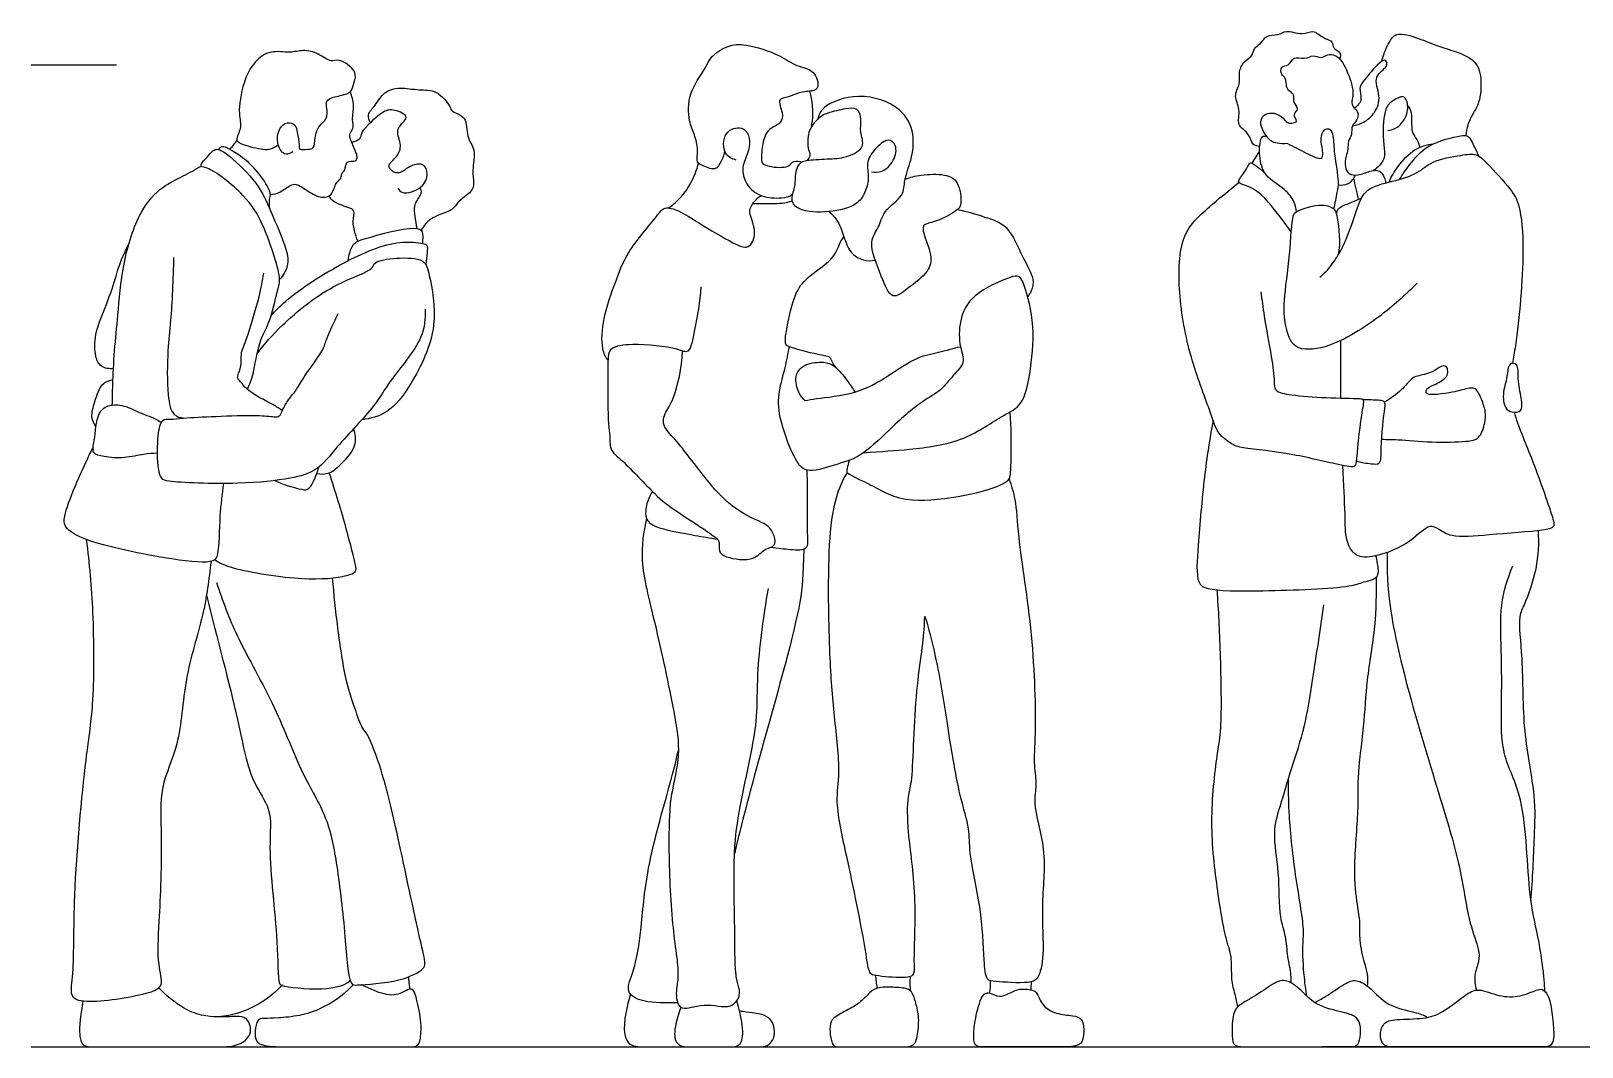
# Model space of a CAD drawing. Header units: millimetres. Extents: x 71.6 to 121.6, y 1.1 to 34.5.
# Drawn here: x 107.947 to 110.715, y 13.157 to 14.97 of the extents above; entities that cross this region are included whole.
import ezdxf

# ---------------------------------------------------------------- set-up
doc = ezdxf.new("R2010")
doc.units = ezdxf.units.MM

msp = doc.modelspace()

# ---------------------------------------------------------------- linework, layer by layer
for points in [[(107.9471, 14.9101), (108.0995, 14.9101)], [(107.9471, 13.1575), (112.8239, 13.1575)]]:
    msp.add_lwpolyline(points)
for points, knots in [([(109.1846, 14.7576), (109.184, 14.7509), (109.1794, 14.7388), (109.1687, 14.7186), (109.1441, 14.7314), (109.1338, 14.7353), (109.1381, 14.7591), (109.1314, 14.7859), (109.1198, 14.8105), (109.1188, 14.8603), (109.1499, 14.9012), (109.1602, 14.9267), (109.1917, 14.9459), (109.223, 14.9479), (109.2843, 14.9288), (109.311, 14.9066), (109.3462, 14.9028), (109.3546, 14.8687), (109.3416, 14.8627), (109.3168, 14.8616), (109.3004, 14.852), (109.2772, 14.8502), (109.2898, 14.8243), (109.2862, 14.8037), (109.2613, 14.7972), (109.2512, 14.7697), (109.2505, 14.7435), (109.2505, 14.7298), (109.287, 14.7255), (109.3002, 14.7296), (109.3076, 14.7398), (109.3183, 14.7384), (109.3227, 14.7366)], [0, 0, 0, 0, 0.256341, 0.499372, 0.775859, 0.951339, 1.211731, 1.512933, 1.809197, 2.201785, 2.605249, 2.902846, 3.229925, 3.551414, 4.00126, 4.341848, 4.661965, 4.958635, 5.148056, 5.428629, 5.687079, 5.916406, 6.18665, 6.432967, 6.700367, 7.001478, 7.294306, 7.477338, 7.804364, 8.019479, 8.205893, 8.421017, 8.421017, 8.421017, 8.421017]), ([(110.1395, 14.7645), (110.1355, 14.7649), (110.1249, 14.766), (110.1224, 14.7886), (110.0967, 14.801), (110.1069, 14.831), (110.0915, 14.854), (110.1058, 14.8756), (110.1011, 14.8974), (110.1111, 14.9172), (110.1283, 14.9261), (110.1288, 14.942), (110.1425, 14.9466), (110.1501, 14.9649), (110.1734, 14.9614), (110.1865, 14.9738), (110.2146, 14.9619), (110.2341, 14.9717), (110.2435, 14.9652), (110.2555, 14.9565), (110.271, 14.9526), (110.2694, 14.9382), (110.2849, 14.9345), (110.2835, 14.9242), (110.2824, 14.9203)], [0, 0, 0, 0, 0.197519, 0.447879, 0.723772, 1.015757, 1.297964, 1.566399, 1.827428, 2.085337, 2.325112, 2.529697, 2.730428, 2.964271, 3.217902, 3.444224, 3.742408, 3.993994, 4.17077, 4.392302, 4.603359, 4.790701, 4.98967, 5.187749, 5.187749, 5.187749, 5.187749]), ([(110.3573, 14.9162), (110.3584, 14.921), (110.361, 14.9306), (110.3701, 14.9491), (110.382, 14.9705), (110.4261, 14.957), (110.4568, 14.9425), (110.5245, 14.925), (110.5363, 14.8872), (110.5332, 14.8442), (110.519, 14.8217), (110.5101, 14.8036), (110.5079, 14.7907), (110.5073, 14.7838)], [0, 0, 0, 0, 0.216491, 0.47407, 0.72798, 1.082108, 1.435263, 1.887888, 2.230738, 2.586305, 2.823116, 3.127569, 3.384936, 3.384936, 3.384936, 3.384936]), ([(108.4143, 14.7549), (108.4106, 14.7524), (108.4004, 14.7464), (108.384, 14.7674), (108.388, 14.7968), (108.4037, 14.8094), (108.4201, 14.8031), (108.4218, 14.7894), (108.4266, 14.768), (108.4244, 14.757), (108.4413, 14.7599), (108.4533, 14.7599), (108.4532, 14.7811), (108.4597, 14.8015), (108.4763, 14.8131), (108.4755, 14.832), (108.4724, 14.8482), (108.4898, 14.853), (108.5129, 14.8584), (108.5199, 14.8641), (108.5237, 14.8794), (108.5302, 14.8997), (108.4962, 14.9226), (108.4823, 14.9134), (108.4596, 14.9315), (108.4325, 14.9375), (108.4086, 14.9304), (108.3741, 14.9372), (108.344, 14.9156), (108.3249, 14.8789), (108.3155, 14.8232), (108.3246, 14.798), (108.3097, 14.775), (108.3261, 14.7667), (108.3608, 14.7583), (108.374, 14.7589), (108.3841, 14.7641), (108.388, 14.7675)], [0, 0, 0, 0, 0.207617, 0.472691, 0.777726, 1.015145, 1.227031, 1.435189, 1.706513, 1.864878, 2.079137, 2.261019, 2.502497, 2.769898, 3.014196, 3.255284, 3.467011, 3.692102, 3.972422, 4.136153, 4.355929, 4.605661, 4.939513, 5.150889, 5.441893, 5.740824, 6.022622, 6.35057, 6.680768, 7.051485, 7.475105, 7.768301, 8.030223, 8.243082, 8.587106, 8.797126, 9.022374, 9.022374, 9.022374, 9.022374]), ([(110.1891, 14.7695), (110.183, 14.7686), (110.17, 14.7703), (110.1584, 14.772), (110.1367, 14.8025), (110.1457, 14.8222), (110.161, 14.8255), (110.1791, 14.8198), (110.1881, 14.8048), (110.1986, 14.8064), (110.2087, 14.8087), (110.1966, 14.8214), (110.2121, 14.8315), (110.1985, 14.8431), (110.2019, 14.8542), (110.1957, 14.8616), (110.1889, 14.8659), (110.187, 14.8745), (110.1855, 14.8894), (110.1773, 14.8914), (110.1762, 14.9093), (110.1924, 14.9066), (110.1988, 14.9271), (110.2197, 14.9182), (110.2348, 14.9293), (110.2483, 14.9205), (110.261, 14.9291), (110.2747, 14.9282), (110.2893, 14.9148), (110.3047, 14.8769), (110.3066, 14.8558), (110.3025, 14.8424), (110.3072, 14.8335), (110.3166, 14.8267), (110.3142, 14.8097), (110.3025, 14.8023), (110.305, 14.7846), (110.2965, 14.7746), (110.2978, 14.759), (110.2932, 14.7471), (110.2907, 14.7281), (110.2978, 14.7142), (110.3152, 14.7118), (110.3358, 14.7205), (110.3462, 14.7224), (110.356, 14.7203), (110.3621, 14.7091), (110.3639, 14.7027), (110.3643, 14.6993)], [0, 0, 0, 0, 0.244436, 0.437553, 0.766373, 1.005468, 1.216549, 1.458322, 1.682344, 1.859782, 2.005508, 2.197653, 2.397157, 2.60365, 2.786171, 2.953535, 3.108429, 3.27619, 3.485187, 3.636753, 3.837409, 4.03177, 4.258703, 4.499363, 4.73057, 4.936779, 5.146007, 5.343242, 5.588112, 5.950484, 6.212915, 6.414308, 6.583888, 6.768803, 6.985491, 7.186486, 7.409745, 7.609437, 7.82415, 8.029429, 8.273307, 8.48218, 8.707691, 8.975091, 9.158589, 9.326351, 9.52179, 9.703011, 9.703011, 9.703011, 9.703011]), ([(110.3051, 14.8012), (110.312, 14.8022), (110.3257, 14.8063), (110.3467, 14.8239), (110.3569, 14.8541), (110.3397, 14.8899), (110.3681, 14.9052), (110.3664, 14.9151), (110.3629, 14.9207), (110.3466, 14.9092), (110.3244, 14.8804), (110.3162, 14.8689), (110.3219, 14.8498), (110.3172, 14.8402), (110.3119, 14.8347), (110.3089, 14.8328)], [0, 0, 0, 0, 0.25702, 0.546019, 0.857968, 1.187583, 1.472287, 1.631863, 1.748022, 1.979712, 2.328719, 2.538259, 2.77655, 2.95839, 3.144095, 3.144095, 3.144095, 3.144095]), ([(108.3742, 14.6783), (108.3799, 14.6792), (108.3912, 14.6814), (108.4091, 14.6953), (108.4206, 14.699), (108.4413, 14.6842), (108.4647, 14.6712), (108.4854, 14.6763), (108.4896, 14.6996), (108.5011, 14.7067), (108.5007, 14.7171), (108.5086, 14.7215), (108.5082, 14.7408), (108.5271, 14.7356), (108.5298, 14.747), (108.5265, 14.7539), (108.5207, 14.7702), (108.5125, 14.7864), (108.5242, 14.7961), (108.519, 14.8131), (108.5247, 14.8379), (108.5197, 14.8541), (108.5167, 14.8619)], [0, 0, 0, 0, 0.237819, 0.504925, 0.691011, 0.971024, 1.269097, 1.506349, 1.770562, 1.970939, 2.13809, 2.300183, 2.517822, 2.730348, 2.895209, 3.05334, 3.293713, 3.524715, 3.720378, 3.948836, 4.235136, 4.520131, 4.520131, 4.520131, 4.520131]), ([(108.5527, 14.8066), (108.5504, 14.8109), (108.5456, 14.8222), (108.5628, 14.8379), (108.5761, 14.863), (108.6059, 14.8712), (108.6397, 14.8638), (108.6711, 14.8666), (108.6958, 14.8365), (108.6964, 14.8258), (108.7273, 14.8183), (108.7221, 14.7809), (108.7423, 14.7593), (108.7333, 14.7218), (108.7381, 14.6997), (108.7345, 14.6826), (108.7064, 14.6656), (108.7009, 14.6491), (108.6603, 14.6399), (108.6486, 14.6234), (108.643, 14.6151)], [0, 0, 0, 0, 0.217909, 0.479758, 0.780498, 1.083845, 1.418547, 1.736192, 2.070681, 2.24678, 2.529541, 2.853147, 3.152456, 3.495009, 3.764949, 3.991594, 4.306439, 4.537847, 4.887203, 5.20032, 5.20032, 5.20032, 5.20032]), ([(109.3395, 14.799), (109.341, 14.8064), (109.3431, 14.8209), (109.3405, 14.8524), (109.3374, 14.8602), (109.3364, 14.863)], [0, 0, 0, 0, 0.2723908, 0.5718856, 0.7184872, 0.7184872, 0.7184872, 0.7184872]), ([(109.5069, 14.706), (109.5162, 14.7093), (109.5349, 14.7143), (109.5775, 14.7163), (109.6038, 14.7032), (109.6083, 14.6624), (109.6014, 14.6506), (109.5692, 14.6321), (109.5443, 14.6266), (109.5402, 14.6241), (109.5387, 14.6186), (109.5383, 14.6093), (109.556, 14.5702), (109.5499, 14.5393), (109.5125, 14.5121), (109.4818, 14.4876), (109.4639, 14.5351), (109.4392, 14.5937), (109.4611, 14.6192), (109.4671, 14.6507), (109.5058, 14.6749), (109.5043, 14.7052), (109.5187, 14.7401), (109.5252, 14.7878), (109.5009, 14.8367), (109.4257, 14.863), (109.3585, 14.8383), (109.3532, 14.8201), (109.3505, 14.8127)], [-2.293707, -2.293707, -2.293707, -2.293707, -1.983524, -1.617204, -1.322258, -0.979114, -0.773503, -0.428142, -0.141063, 0, 0, 0.210858, 0.573861, 0.883109, 1.272598, 1.578207, 1.941264, 2.393477, 2.699369, 3.015109, 3.380106, 3.677614, 4.025393, 4.414194, 4.814808, 5.311932, 5.770965, 6.047803, 6.047803, 6.047803, 6.047803]), ([(110.3679, 14.7926), (110.3739, 14.7935), (110.3864, 14.7966), (110.4054, 14.821), (110.4035, 14.8458), (110.3956, 14.8561), (110.3769, 14.8463), (110.3606, 14.8328), (110.3586, 14.7816), (110.3629, 14.7545), (110.3622, 14.7408), (110.3503, 14.7259), (110.3426, 14.7216)], [0, 0, 0, 0, 0.240553, 0.54568, 0.820584, 0.995133, 1.233442, 1.490427, 1.889128, 2.186824, 2.388703, 2.680107, 2.680107, 2.680107, 2.680107]), ([(110.4036, 14.837), (110.4061, 14.8331), (110.4125, 14.8255), (110.4083, 14.7898), (110.4207, 14.7777), (110.4238, 14.7677), (110.4255, 14.7631)], [0, 0, 0, 0, 0.2114588, 0.5373014, 0.7677273, 0.9843273, 0.9843273, 0.9843273, 0.9843273]), ([(108.6015, 14.6902), (108.6039, 14.6869), (108.6092, 14.6771), (108.6468, 14.6888), (108.6573, 14.7149), (108.6484, 14.7348), (108.6245, 14.7322), (108.6087, 14.7165), (108.5949, 14.7167), (108.5857, 14.726), (108.5854, 14.7344), (108.6036, 14.7478), (108.6091, 14.7698), (108.5942, 14.7976), (108.6276, 14.8166), (108.5944, 14.8314), (108.5754, 14.8284), (108.55, 14.8041), (108.5359, 14.7902), (108.5353, 14.7761), (108.5244, 14.7722), (108.5196, 14.7717)], [0, 0, 0, 0, 0.200004, 0.531169, 0.823743, 1.059524, 1.317365, 1.584471, 1.783343, 1.978195, 2.1262, 2.386025, 2.652659, 2.948485, 3.227762, 3.505985, 3.763513, 4.097152, 4.350536, 4.547232, 4.76544, 4.76544, 4.76544, 4.76544]), ([(109.4471, 14.7191), (109.453, 14.7181), (109.4663, 14.7172), (109.4885, 14.7379), (109.4934, 14.7664), (109.4762, 14.7806), (109.455, 14.7621), (109.4357, 14.7382), (109.444, 14.7071), (109.4353, 14.681), (109.4209, 14.6582), (109.3715, 14.6451), (109.318, 14.6478), (109.3008, 14.6683), (109.3115, 14.6913), (109.3106, 14.7103), (109.3136, 14.7276), (109.3217, 14.737), (109.3321, 14.7402), (109.3694, 14.7422), (109.4002, 14.7433), (109.438, 14.7614), (109.425, 14.7902), (109.4298, 14.8117), (109.4229, 14.8346), (109.3993, 14.8315), (109.3687, 14.8252), (109.35, 14.8145), (109.3364, 14.7953), (109.3332, 14.783), (109.3321, 14.7608), (109.3394, 14.7483), (109.3341, 14.7417), (109.3316, 14.7394)], [0, 0, 0, 0, 0.241283, 0.54481, 0.837828, 1.062782, 1.344605, 1.655668, 1.966962, 2.259599, 2.541886, 2.945374, 3.36, 3.619342, 3.890782, 4.143246, 4.377999, 4.567674, 4.74939, 5.09082, 5.426709, 5.756833, 6.043461, 6.315995, 6.564534, 6.820936, 7.143003, 7.408587, 7.675443, 7.882049, 8.146478, 8.353423, 8.535534, 8.535534, 8.535534, 8.535534]), ([(109.2053, 14.74), (109.1983, 14.7423), (109.1821, 14.7484), (109.1808, 14.7918), (109.2166, 14.8024), (109.2314, 14.7814), (109.2278, 14.7532), (109.2138, 14.7278), (109.2215, 14.6951), (109.2493, 14.673), (109.2839, 14.6715), (109.3017, 14.6747), (109.3063, 14.6804), (109.3068, 14.6811)], [0, 0, 0, 0, 0.267021, 0.603259, 0.906713, 1.16576, 1.463267, 1.766614, 2.080738, 2.411466, 2.746478, 2.978097, 3.008505, 3.008505, 3.008505, 3.008505]), ([(110.2051, 14.6479), (110.2044, 14.6541), (110.2015, 14.667), (110.1847, 14.6897), (110.1468, 14.7104), (110.138, 14.7455), (110.1398, 14.7811), (110.147, 14.7833), (110.1513, 14.7829), (110.1517, 14.7828)], [0, 0, 0, 0, 0.243723, 0.539632, 0.902135, 1.242845, 1.562945, 1.725922, 1.745122, 1.745122, 1.745122, 1.745122]), ([(110.1891, 14.7695), (110.2004, 14.7642), (110.2209, 14.7531), (110.2512, 14.7382), (110.2532, 14.7538), (110.2466, 14.7787), (110.2536, 14.7951), (110.2656, 14.7973), (110.2715, 14.7834), (110.2719, 14.7493), (110.2816, 14.7021), (110.277, 14.6821), (110.2737, 14.6624), (110.2713, 14.6531)], [2.114491, 2.114491, 2.114491, 2.114491, 2.430509, 2.726645, 2.903162, 3.152414, 3.379405, 3.538843, 3.796809, 4.090461, 4.474614, 4.70039, 5.003659, 5.003659, 5.003659, 5.003659]), ([(110.3894, 14.7059), (110.3945, 14.7148), (110.4069, 14.7321), (110.438, 14.7704), (110.4962, 14.784), (110.5125, 14.7846), (110.52, 14.7683), (110.5271, 14.755), (110.5298, 14.7476)], [0, 0, 0, 0, 0.313854, 0.71117, 1.141983, 1.349892, 1.572521, 1.847989, 1.847989, 1.847989, 1.847989]), ([(108.3332, 14.3306), (108.337, 14.3399), (108.3451, 14.3581), (108.3522, 14.4159), (108.3747, 14.4509), (108.3856, 14.5046), (108.3933, 14.5266), (108.3816, 14.5689), (108.3601, 14.6293), (108.3318, 14.6768), (108.2655, 14.7287), (108.2497, 14.7273), (108.2515, 14.7368), (108.265, 14.7483), (108.2727, 14.759), (108.2832, 14.7601), (108.3044, 14.7458), (108.3532, 14.6989), (108.3737, 14.6505), (108.4038, 14.5827), (108.4074, 14.552), (108.3969, 14.5336), (108.3905, 14.5267)], [0, 0, 0, 0, 0.312577, 0.737359, 1.117917, 1.530396, 1.802312, 2.168662, 2.623737, 3.068545, 3.58042, 3.767275, 3.909804, 4.153793, 4.358901, 4.521338, 4.800162, 5.264515, 5.695407, 6.180711, 6.492176, 6.795789, 6.795789, 6.795789, 6.795789]), ([(108.3748, 14.6483), (108.3731, 14.654), (108.371, 14.6661), (108.3759, 14.6787), (108.3689, 14.6957), (108.3421, 14.7335), (108.3044, 14.7585), (108.288, 14.7662), (108.2833, 14.761), (108.2817, 14.7589)], [0, 0, 0, 0, 0.241518, 0.441793, 0.6738, 1.065375, 1.456494, 1.677501, 1.837629, 1.837629, 1.837629, 1.837629]), ([(108.3013, 14.7595), (108.3043, 14.7623), (108.3098, 14.7684), (108.3131, 14.7731), (108.3146, 14.7755)], [0, 0, 0, 0, 0.200289, 0.3670472, 0.3670472, 0.3670472, 0.3670472]), ([(110.1263, 14.7345), (110.1287, 14.7383), (110.1334, 14.746), (110.1374, 14.7527), (110.1393, 14.7561)], [0, 0, 0, 0, 0.2073921, 0.4015462, 0.4015462, 0.4015462, 0.4015462]), ([(110.247, 14.5311), (110.2524, 14.5357), (110.2629, 14.5454), (110.2809, 14.5717), (110.2955, 14.5999), (110.3137, 14.6548), (110.3274, 14.6906), (110.3766, 14.702), (110.4219, 14.7148), (110.4463, 14.7401), (110.4973, 14.7483), (110.5271, 14.7533), (110.5469, 14.732), (110.5884, 14.6891), (110.6052, 14.6571), (110.613, 14.5732), (110.6017, 14.4423), (110.5923, 14.3868), (110.5908, 14.3771)], [0, 0, 0, 0, 0.260284, 0.572305, 0.89774, 1.326937, 1.665007, 2.053022, 2.439617, 2.76974, 3.172068, 3.469268, 3.762078, 4.195976, 4.529454, 5.038796, 5.773603, 5.941937, 5.941937, 5.941937, 5.941937]), ([(110.3705, 14.7009), (110.3747, 14.7108), (110.385, 14.7294), (110.4152, 14.7622), (110.4379, 14.7675), (110.449, 14.7688)], [0, 0, 0, 0, 0.320926, 0.690174, 1.01749, 1.01749, 1.01749, 1.01749]), ([(108.0921, 14.3031), (108.0923, 14.315), (108.0928, 14.3391), (108.0957, 14.4022), (108.1027, 14.4642), (108.1093, 14.5549), (108.1381, 14.6478), (108.1794, 14.6933), (108.2186, 14.711), (108.2402, 14.7236), (108.251, 14.7294)], [0, 0, 0, 0, 0.341641, 0.787817, 1.243375, 1.789818, 2.353166, 2.790245, 3.157778, 3.504497, 3.504497, 3.504497, 3.504497]), ([(109.0854, 14.6547), (109.0934, 14.6606), (109.1085, 14.6745), (109.1266, 14.7003), (109.1351, 14.7229), (109.1379, 14.7345)], [0, 0, 0, 0, 0.3126155, 0.6313281, 0.9725536, 0.9725536, 0.9725536, 0.9725536]), ([(110.1959, 14.6109), (110.1897, 14.6205), (110.1768, 14.6379), (110.1351, 14.6923), (110.0995, 14.6976), (110.1038, 14.7079), (110.1178, 14.7256), (110.1222, 14.739), (110.1366, 14.727), (110.1447, 14.7211), (110.1487, 14.7171)], [0, 0, 0, 0, 0.329913, 0.797796, 1.100843, 1.247261, 1.524485, 1.705615, 1.918834, 2.151596, 2.151596, 2.151596, 2.151596]), ([(110.1417, 14.5051), (110.1435, 14.4905), (110.1468, 14.4616), (110.1604, 14.3912), (110.1664, 14.3475), (110.1645, 14.3265), (110.2006, 14.3199), (110.2547, 14.3154), (110.3155, 14.315), (110.327, 14.3133), (110.3189, 14.2829), (110.3123, 14.2031), (110.3098, 14.1902), (110.2677, 14.1989), (110.191, 14.2182), (110.1043, 14.2263), (110.0925, 14.2319), (110.0647, 14.2493), (110.0529, 14.288), (110.0178, 14.3772), (109.9945, 14.4852), (109.9943, 14.5915), (110.0219, 14.6325), (110.05, 14.6566), (110.0851, 14.687), (110.1037, 14.7012)], [0, 0, 0, 0, 0.375199, 0.856892, 1.235367, 1.45907, 1.766607, 2.21044, 2.646406, 2.793596, 3.092822, 3.609059, 3.775862, 4.105978, 4.642609, 5.156984, 5.360894, 5.661106, 6.01528, 6.563798, 7.176691, 7.74993, 8.127486, 8.46904, 8.942506, 8.942506, 8.942506, 8.942506]), ([(110.2794, 14.6959), (110.2854, 14.695), (110.2989, 14.6955), (110.3079, 14.7072), (110.3105, 14.7133)], [0, 0, 0, 0, 0.2414549, 0.4939163, 0.4939163, 0.4939163, 0.4939163]), ([(110.316, 14.6702), (110.3145, 14.6764), (110.3115, 14.6888), (110.3088, 14.7013), (110.3074, 14.7075)], [0, 0, 0, 0, 0.2469245, 0.4947235, 0.4947235, 0.4947235, 0.4947235]), ([(108.5305, 14.5952), (108.528, 14.6011), (108.5243, 14.6137), (108.5205, 14.6303), (108.5262, 14.651), (108.5121, 14.6555), (108.483, 14.6656), (108.4808, 14.6733), (108.4793, 14.6764)], [0, 0, 0, 0, 0.25131, 0.491584, 0.732378, 0.933816, 1.245876, 1.430193, 1.430193, 1.430193, 1.430193]), ([(108.6364, 14.618), (108.6344, 14.6252), (108.6325, 14.6397), (108.6297, 14.6631), (108.6465, 14.6802), (108.6426, 14.6879), (108.6413, 14.6911)], [0, 0, 0, 0, 0.2686673, 0.5410834, 0.8023471, 0.9843062, 0.9843062, 0.9843062, 0.9843062]), ([(108.9765, 14.3836), (108.9721, 14.3875), (108.9639, 14.4068), (108.9674, 14.4624), (108.9902, 14.5213), (109.008, 14.5748), (109.0625, 14.6372), (109.0767, 14.6585), (109.1053, 14.6496), (109.1396, 14.6268), (109.1968, 14.5931), (109.2286, 14.5785), (109.2435, 14.6112), (109.2287, 14.6425), (109.2297, 14.6571), (109.2458, 14.6752), (109.2493, 14.6759), (109.2508, 14.6765)], [0, 0, 0, 0, 0.240755, 0.647845, 1.142127, 1.583451, 2.09576, 2.36208, 2.640728, 3.016848, 3.49, 3.7912, 4.087438, 4.416817, 4.634471, 4.902396, 5.029746, 5.029746, 5.029746, 5.029746]), ([(110.2766, 14.6436), (110.2772, 14.6471), (110.2787, 14.6554), (110.2992, 14.6627), (110.3133, 14.6694), (110.3211, 14.6721)], [0, 0, 0, 0, 0.183194, 0.4358075, 0.7175619, 0.7175619, 0.7175619, 0.7175619]), ([(109.2353, 14.6623), (109.2396, 14.6625), (109.2477, 14.6631), (109.2884, 14.6618), (109.2994, 14.6655), (109.3053, 14.6672)], [0, 0, 0, 0, 0.2051906, 0.5607752, 0.8058165, 0.8058165, 0.8058165, 0.8058165]), ([(109.3711, 14.6481), (109.3772, 14.6428), (109.3887, 14.6305), (109.3974, 14.6032), (109.4077, 14.5741), (109.4311, 14.5599), (109.4463, 14.5601), (109.4534, 14.5615)], [0, 0, 0, 0, 0.280026, 0.585013, 0.898689, 1.1845, 1.449672, 1.449672, 1.449672, 1.449672]), ([(109.6001, 14.6517), (109.6167, 14.649), (109.6484, 14.6381), (109.6924, 14.6257), (109.7148, 14.5664), (109.7383, 14.5305), (109.7329, 14.5067), (109.7281, 14.4998), (109.7255, 14.4968)], [0, 0, 0, 0, 0.40408, 0.775177, 1.219433, 1.591939, 1.853336, 2.049994, 2.049994, 2.049994, 2.049994]), ([(110.4205, 14.5204), (110.4002, 14.4994), (110.3559, 14.4614), (110.3105, 14.4314), (110.2591, 14.404), (110.1983, 14.3978), (110.1839, 14.4466), (110.1817, 14.4907), (110.1941, 14.5681), (110.1969, 14.6406), (110.2053, 14.6499), (110.2512, 14.6648), (110.2748, 14.6531), (110.2786, 14.6355), (110.2841, 14.5922), (110.2797, 14.5709)], [0, 0, 0, 0, 0.52905, 0.947682, 1.381653, 1.787498, 2.149357, 2.527993, 3.044128, 3.511573, 3.699045, 4.08175, 4.353001, 4.581969, 5.039024, 5.039024, 5.039024, 5.039024]), ([(108.5131, 14.5606), (108.5134, 14.5642), (108.5151, 14.574), (108.5215, 14.5922), (108.5436, 14.6008), (108.6281, 14.6234), (108.6474, 14.6146), (108.6457, 14.5974), (108.6458, 14.5933), (108.6457, 14.5911)], [0.097863, 0.097863, 0.097863, 0.097863, 0.245346, 0.494888, 0.775597, 1.30945, 1.542009, 1.758796, 1.904051, 1.904051, 1.904051, 1.904051]), ([(108.0942, 14.3679), (108.0869, 14.3671), (108.0701, 14.3698), (108.0606, 14.3906), (108.0599, 14.4312), (108.0788, 14.4735), (108.0981, 14.5277), (108.1021, 14.5469), (108.1144, 14.5769), (108.1217, 14.5908)], [0, 0, 0, 0, 0.267887, 0.524738, 0.879078, 1.280706, 1.704419, 1.965473, 2.356908, 2.356908, 2.356908, 2.356908]), ([(108.3755, 14.4626), (108.3834, 14.4713), (108.4155, 14.5032), (108.501, 14.558), (108.5954, 14.5988), (108.645, 14.5915), (108.6553, 14.5888), (108.6534, 14.5741), (108.6529, 14.5607), (108.6515, 14.5536)], [0.273113, 0.273113, 0.273113, 0.273113, 0.50456, 1.138139, 1.717271, 2.046318, 2.203854, 2.405429, 2.6709, 2.6709, 2.6709, 2.6709]), ([(109.3721, 14.3891), (109.3544, 14.3921), (109.3208, 14.4003), (109.3011, 14.4065), (109.2912, 14.4109), (109.2957, 14.4413), (109.309, 14.5052), (109.3355, 14.5348), (109.3815, 14.5631), (109.3911, 14.5954), (109.3958, 14.6006), (109.3976, 14.6032)], [0, 0, 0, 0, 0.418446, 0.673775, 0.830569, 1.126737, 1.589489, 1.951628, 2.36504, 2.681476, 2.856282, 2.856282, 2.856282, 2.856282]), ([(108.2014, 14.5662), (108.2007, 14.5289), (108.1972, 14.4532), (108.1903, 14.4029), (108.1893, 14.3233), (108.1982, 14.2836), (108.2135, 14.2805), (108.2194, 14.2797)], [0, 0, 0, 0, 0.604005, 1.025011, 1.532042, 1.877099, 2.118684, 2.118684, 2.118684, 2.118684]), ([(108.3505, 14.3945), (108.3642, 14.4125), (108.3934, 14.4472), (108.4846, 14.5212), (108.5579, 14.5421), (108.5586, 14.5605), (108.6001, 14.5659), (108.6505, 14.566), (108.6586, 14.5311), (108.6772, 14.4414), (108.6284, 14.3414), (108.5865, 14.2872), (108.5528, 14.2786), (108.5374, 14.2767)], [0, 0, 0, 0, 0.470429, 1.098799, 1.571446, 1.766179, 2.120304, 2.509617, 2.814462, 3.352558, 3.955893, 4.419016, 4.808766, 4.808766, 4.808766, 4.808766]), ([(108.3956, 14.2929), (108.3899, 14.2966), (108.38, 14.3043), (108.331, 14.3272), (108.3214, 14.3461), (108.3123, 14.3512), (108.3242, 14.3715), (108.3202, 14.3946), (108.3326, 14.4199), (108.3554, 14.4978), (108.36, 14.524), (108.3624, 14.538)], [0, 0, 0, 0, 0.255802, 0.670243, 0.928127, 1.080334, 1.334904, 1.604844, 1.907082, 2.416421, 2.789332, 2.789332, 2.789332, 2.789332]), ([(109.4328, 14.2179), (109.4658, 14.2203), (109.5146, 14.2232), (109.6128, 14.2358), (109.6792, 14.2852), (109.7192, 14.3012), (109.7322, 14.3711), (109.7394, 14.4499), (109.7197, 14.5202), (109.71, 14.5348), (109.6917, 14.531), (109.6251, 14.5023), (109.6026, 14.4554), (109.6028, 14.4077), (109.616, 14.3785), (109.5911, 14.3556), (109.5717, 14.3279), (109.5343, 14.3094), (109.4775, 14.259), (109.4282, 14.2085), (109.3807, 14.1968), (109.3289, 14.1783), (109.306, 14.2124), (109.2804, 14.2807), (109.2803, 14.3269), (109.2935, 14.3694), (109.2979, 14.3945), (109.3003, 14.4071)], [0, 0, 0, 0, 0.487993, 1.053532, 1.565615, 1.918118, 2.373259, 2.902487, 3.379079, 3.586582, 3.810046, 4.287292, 4.695827, 5.082647, 5.383369, 5.692568, 6.021591, 6.383621, 6.883368, 7.359542, 7.760964, 8.153137, 8.48666, 8.974152, 9.363818, 9.737213, 10.089537, 10.089537, 10.089537, 10.089537]), ([(109.142, 14.5136), (109.1411, 14.4878), (109.1315, 14.4424), (109.1231, 14.3917), (109.0974, 14.4064), (109.0224, 14.4135), (108.982, 14.4069), (108.9758, 14.3909), (108.9768, 14.3525), (108.9757, 14.2692), (108.981, 14.2495), (108.9786, 14.2215), (109.005, 14.2033), (109.0616, 14.1408), (109.0962, 14.1145), (109.1669, 14.0695), (109.1764, 14.0598), (109.1729, 14.0415), (109.1876, 14.0293), (109.2385, 14.0232), (109.2541, 14.0472), (109.2767, 14.0503), (109.2742, 14.0707), (109.2626, 14.0884), (109.2454, 14.0958), (109.206, 14.1141), (109.1602, 14.1564), (109.106, 14.2332), (109.0797, 14.2578), (109.074, 14.2741), (109.0783, 14.2896), (109.0961, 14.314), (109.1087, 14.3693), (109.1095, 14.3993)], [0, 0, 0, 0, 0.501088, 0.859129, 1.11343, 1.619926, 1.971839, 2.173909, 2.531585, 3.052257, 3.316739, 3.589622, 3.904312, 4.417892, 4.830015, 5.337608, 5.536875, 5.757732, 5.992421, 6.383252, 6.676866, 6.917954, 7.146565, 7.404267, 7.64617, 8.009128, 8.470575, 9.026211, 9.362695, 9.581319, 9.793571, 10.110997, 10.602579, 10.602579, 10.602579, 10.602579]), ([(108.6503, 14.4742), (108.6502, 14.457), (108.6508, 14.4209), (108.5853, 14.3459), (108.5626, 14.3015), (108.4928, 14.23), (108.4595, 14.1844), (108.406, 14.1704), (108.3208, 14.1604), (108.1956, 14.1648), (108.1788, 14.1704), (108.1718, 14.1965), (108.1726, 14.2466), (108.179, 14.2788), (108.1967, 14.2769), (108.2213, 14.2805), (108.2773, 14.2827), (108.3474, 14.2858), (108.3794, 14.282), (108.3912, 14.2819), (108.3955, 14.2938), (108.4065, 14.3141), (108.4208, 14.3287), (108.4335, 14.3541), (108.4697, 14.401), (108.4734, 14.4204), (108.4879, 14.4514), (108.4951, 14.4663)], [0, 0, 0, 0, 0.409602, 0.959584, 1.382489, 1.944398, 2.370962, 2.768826, 3.323076, 3.954313, 4.167331, 4.443553, 4.862437, 5.164514, 5.372262, 5.651743, 6.083866, 6.572341, 6.890913, 7.06252, 7.251363, 7.526704, 7.78033, 8.090742, 8.521785, 8.786573, 9.188358, 9.188358, 9.188358, 9.188358]), ([(109.3278, 14.3111), (109.3349, 14.3122), (109.3493, 14.3151), (109.4216, 14.3219), (109.4748, 14.3532), (109.5273, 14.3901), (109.5684, 14.3969), (109.5933, 14.4041), (109.6057, 14.4071)], [0, 0, 0, 0, 0.264061, 0.737204, 1.197967, 1.647164, 2.011761, 2.3628, 2.3628, 2.3628, 2.3628]), ([(109.3278, 14.3111), (109.3228, 14.3161), (109.3143, 14.3276), (109.3085, 14.3582), (109.3284, 14.3777), (109.3616, 14.3808), (109.3815, 14.3745), (109.404, 14.3466), (109.4129, 14.3333), (109.4171, 14.3261)], [0, 0, 0, 0, 0.262618, 0.564178, 0.846941, 1.166787, 1.424469, 1.75688, 2.04237, 2.04237, 2.04237, 2.04237]), ([(109.3721, 14.3891), (109.3727, 14.3876), (109.3757, 14.3809), (109.3789, 14.3753), (109.3819, 14.3709)], [0.5137471, 0.5137471, 0.5137471, 0.5137471, 0.5782303, 0.805108, 0.805108, 0.805108, 0.805108]), ([(110.3571, 14.2418), (110.367, 14.2417), (110.3875, 14.2418), (110.4464, 14.2357), (110.5054, 14.2375), (110.5326, 14.241), (110.542, 14.2714), (110.5435, 14.2907), (110.5359, 14.3126), (110.5259, 14.3351), (110.5083, 14.3323), (110.4855, 14.3252), (110.4376, 14.3187), (110.436, 14.3277), (110.4384, 14.3341), (110.4542, 14.3397), (110.4744, 14.3524), (110.4756, 14.3627), (110.4737, 14.3735), (110.4617, 14.3726), (110.4482, 14.36), (110.4208, 14.3551), (110.4097, 14.3503), (110.3925, 14.3278), (110.3728, 14.3143), (110.3621, 14.3081)], [0, 0, 0, 0, 0.307747, 0.745716, 1.185655, 1.461651, 1.760335, 2.011245, 2.285638, 2.549784, 2.759093, 3.05669, 3.43292, 3.562315, 3.696501, 3.927556, 4.20044, 4.375549, 4.543967, 4.712045, 4.957902, 5.251246, 5.445929, 5.737341, 6.082252, 6.082252, 6.082252, 6.082252]), ([(110.5936, 14.2903), (110.5887, 14.2907), (110.5773, 14.2929), (110.5714, 14.3238), (110.5823, 14.3515), (110.5821, 14.3785), (110.6026, 14.377), (110.5988, 14.3476), (110.6068, 14.3174), (110.6086, 14.2907), (110.598, 14.2901), (110.5936, 14.2903)], [0, 0, 0, 0, 0.211427, 0.506431, 0.828522, 1.096118, 1.284334, 1.566835, 1.901753, 2.166418, 2.359286, 2.359286, 2.359286, 2.359286]), ([(108.063, 14.264), (108.0595, 14.2693), (108.0528, 14.282), (108.061, 14.309), (108.0712, 14.3425), (108.0867, 14.3468), (108.0933, 14.3483)], [0, 0, 0, 0, 0.248806, 0.550935, 0.880216, 1.138741, 1.138741, 1.138741, 1.138741]), ([(110.3118, 14.2034), (110.3203, 14.2001), (110.3373, 14.1984), (110.3573, 14.1962), (110.3545, 14.2281), (110.3624, 14.2963), (110.364, 14.3059), (110.3598, 14.3112), (110.3503, 14.3112), (110.333, 14.3127), (110.3241, 14.312)], [0, 0, 0, 0, 0.294871, 0.508293, 0.804815, 1.280821, 1.44899, 1.574616, 1.743648, 2.037148, 2.037148, 2.037148, 2.037148]), ([(108.1726, 14.2168), (108.1645, 14.2165), (108.1478, 14.2159), (108.1138, 14.2072), (108.0791, 14.2099), (108.0541, 14.2159), (108.0617, 14.2408), (108.0634, 14.2894), (108.0873, 14.3053), (108.1172, 14.3023), (108.1446, 14.2866), (108.1621, 14.2825), (108.174, 14.2755), (108.1795, 14.2718)], [0, 0, 0, 0, 0.282231, 0.619553, 0.964205, 1.217189, 1.481719, 1.877526, 2.159333, 2.465099, 2.784204, 3.026133, 3.280547, 3.280547, 3.280547, 3.280547]), ([(109.4066, 14.2042), (109.406, 14.2015), (109.4053, 14.1964), (109.4014, 14.1838), (109.4045, 14.1807), (109.4299, 14.1678), (109.453, 14.1579), (109.514, 14.1171), (109.692, 14.1558), (109.6958, 14.1824), (109.6968, 14.2566), (109.6951, 14.279), (109.6938, 14.2907)], [-0.49571, -0.49571, -0.49571, -0.49571, -0.331767, -0.133372, 0, 0, 0.329076, 0.819377, 1.558505, 1.816588, 2.156659, 2.494844, 2.494844, 2.494844, 2.494844]), ([(110.5936, 14.2903), (110.6006, 14.2654), (110.6282, 14.2027), (110.6595, 14.1113), (110.6677, 14.0834), (110.6398, 14.0782), (110.5494, 14.0718), (110.4841, 14.0648), (110.4609, 14.0803), (110.4407, 14.0923), (110.409, 14.0552), (110.3482, 14.0312), (110.3093, 14.0303), (110.2917, 14.0631), (110.2927, 14.1076), (110.2893, 14.1613), (110.2877, 14.195)], [6.47506, 6.47506, 6.47506, 6.47506, 6.915646, 7.508988, 7.764249, 8.020566, 8.571633, 9.03218, 9.316606, 9.554326, 9.925842, 10.391636, 10.721655, 11.032718, 11.42152, 11.895655, 11.895655, 11.895655, 11.895655]), ([(108.4571, 14.1805), (108.4644, 14.1794), (108.4809, 14.1794), (108.5024, 14.1992), (108.5297, 14.2291), (108.5257, 14.2511), (108.5228, 14.2606)], [0, 0, 0, 0, 0.268217, 0.574049, 0.928427, 1.239813, 1.239813, 1.239813, 1.239813]), ([(110.0564, 14.2756), (110.0503, 14.242), (110.0395, 14.1755), (110.0302, 14.0585), (110.0248, 13.9865), (110.0495, 13.9711), (110.1454, 13.9707), (110.298, 13.9762), (110.3225, 13.9873), (110.3549, 13.9935), (110.3496, 14.0206), (110.3482, 14.0294), (110.3467, 14.034)], [0, 0, 0, 0, 0.572664, 1.197337, 1.651983, 1.906122, 2.466043, 3.167182, 3.465566, 3.751958, 4.017447, 4.232664, 4.232664, 4.232664, 4.232664]), ([(108.2903, 14.163), (108.288, 14.1435), (108.2831, 14.108), (108.2824, 14.038), (108.2725, 14.0193), (108.1934, 14.0266), (108.0471, 14.057), (108.0118, 14.08), (108.0026, 14.0962), (108.0191, 14.1437), (108.0442, 14.1998), (108.0534, 14.2185), (108.0579, 14.2275)], [0, 0, 0, 0, 0.438628, 0.906, 1.124896, 1.61287, 2.329725, 2.679922, 2.895371, 3.292051, 3.747168, 4.061813, 4.061813, 4.061813, 4.061813]), ([(108.2747, 14.0268), (108.2822, 14.0227), (108.2971, 14.012), (108.4187, 13.9897), (108.4978, 13.9939), (108.5287, 14.004), (108.5259, 14.0196), (108.5103, 14.0827), (108.4904, 14.1484), (108.4791, 14.1821)], [0, 0, 0, 0, 0.288698, 0.916914, 1.446072, 1.728488, 1.917006, 2.384748, 2.916015, 2.916015, 2.916015, 2.916015]), ([(108.3822, 14.1683), (108.3955, 14.1609), (108.4242, 14.1543), (108.4418, 14.1492), (108.4522, 14.1682), (108.4587, 14.1835), (108.4605, 14.1921)], [0, 0, 0, 0, 0.385241, 0.608448, 0.851958, 1.144768, 1.144768, 1.144768, 1.144768]), ([(109.2664, 14.0491), (109.2797, 14.0475), (109.3032, 14.0451), (109.3359, 14.0432), (109.3313, 14.0767), (109.3334, 14.1479), (109.3323, 14.1734), (109.332, 14.1868)], [2.060379, 2.060379, 2.060379, 2.060379, 2.350802, 2.650007, 2.940246, 3.425244, 3.786164, 3.786164, 3.786164, 3.786164]), ([(109.6922, 14.1713), (109.6964, 14.1592), (109.7052, 14.1327), (109.7077, 14.0612), (109.7362, 13.8944), (109.7408, 13.7221), (109.7352, 13.6623), (109.7428, 13.624), (109.7331, 13.5905), (109.7615, 13.5075), (109.7481, 13.4092), (109.756, 13.327), (109.7463, 13.2783), (109.7256, 13.2702), (109.6696, 13.274), (109.6501, 13.2761), (109.6477, 13.3183), (109.6432, 13.4066), (109.6202, 13.5021), (109.6226, 13.5478), (109.6017, 13.6091), (109.5809, 13.7432), (109.5661, 13.8398), (109.5398, 13.9421), (109.5425, 13.8976), (109.5216, 13.7848), (109.5211, 13.6319), (109.5099, 13.605), (109.5106, 13.5345), (109.5283, 13.4318), (109.521, 13.3095), (109.5244, 13.2827), (109.4954, 13.2799), (109.4517, 13.2846), (109.4418, 13.2894), (109.437, 13.3282), (109.4203, 13.4152), (109.4036, 13.4945), (109.3806, 13.5949), (109.3927, 13.6468), (109.3795, 13.7529), (109.3713, 13.8566), (109.3688, 14.0255), (109.3764, 14.1129), (109.3903, 14.1595), (109.4007, 14.1776), (109.404, 14.1818)], [0, 0, 0, 0, 0.352041, 0.820137, 1.575558, 2.330035, 2.762959, 3.099623, 3.423964, 3.943866, 4.521453, 5.045957, 5.419125, 5.670169, 6.096951, 6.32431, 6.656801, 7.20951, 7.774875, 8.148965, 8.597437, 9.255665, 9.872599, 10.36201, 10.598564, 11.239367, 11.94026, 12.241424, 12.692348, 13.303765, 13.930962, 14.181895, 14.464311, 14.845874, 15.013308, 15.344955, 15.885262, 16.418026, 16.981071, 17.398611, 17.96775, 18.569787, 19.308855, 19.852012, 20.244202, 20.409699, 20.409699, 20.409699, 20.409699]), ([(109.0562, 14.1487), (109.0488, 14.1389), (109.042, 14.1149), (109.045, 14.0966), (109.064, 14.0826), (109.114, 14.0735), (109.1587, 14.0658), (109.1722, 14.0636)], [0, 0, 0, 0, 0.344425, 0.57673, 0.827186, 1.309975, 1.51935, 1.51935, 1.51935, 1.51935]), ([(109.0453, 14.1006), (109.04, 14.0762), (109.0315, 14.0228), (109.0615, 13.9146), (109.0944, 13.7569), (109.1069, 13.6823), (109.0898, 13.612), (109.086, 13.5785), (109.0839, 13.4793), (109.0931, 13.3523), (109.1017, 13.3069), (109.1016, 13.2734), (109.0979, 13.2629), (109.0985, 13.2157), (109.1493, 13.2392), (109.1951, 13.2227), (109.2145, 13.2488), (109.2086, 13.2684), (109.2027, 13.2925), (109.2034, 13.3758), (109.1993, 13.5052), (109.2113, 13.584), (109.2324, 13.6816), (109.2443, 13.748), (109.2414, 13.8257), (109.2537, 13.9254), (109.2631, 13.9756)], [0, 0, 0, 0, 0.492996, 1.101158, 1.825777, 2.330039, 2.792589, 3.121856, 3.687294, 4.339301, 4.730467, 5.038244, 5.24434, 5.569236, 5.940791, 6.330423, 6.612012, 6.856053, 7.129043, 7.644756, 8.299299, 8.817985, 9.379399, 9.842545, 10.340236, 11.045087, 11.045087, 11.045087, 11.045087]), ([(108.2683, 14.024), (108.2645, 13.9918), (108.2565, 13.9266), (108.2185, 13.8148), (108.2148, 13.6985), (108.1742, 13.6205), (108.182, 13.5317), (108.176, 13.3838), (108.1709, 13.3097), (108.1844, 13.266), (108.1557, 13.2505), (108.0548, 13.2342), (108.015, 13.2433), (108.0247, 13.2908), (108.0212, 13.4323), (108.0438, 13.671), (108.0606, 13.7726), (108.0594, 13.9357), (108.0517, 14.0195), (108.0463, 14.0628)], [0, 0, 0, 0, 0.562865, 1.183821, 1.797487, 2.314409, 2.851879, 3.55006, 4.051087, 4.395594, 4.687302, 5.273311, 5.596339, 5.935247, 6.623967, 7.511087, 8.105481, 8.816345, 9.468982, 9.468982, 9.468982, 9.468982]), ([(110.6235, 13.4191), (110.6269, 13.4563), (110.6295, 13.5318), (110.6332, 13.6065), (110.6077, 13.7226), (110.6108, 13.8446), (110.6001, 13.9255), (110.6138, 13.948), (110.6367, 14.0131), (110.6382, 14.0562), (110.6369, 14.0788)], [0, 0, 0, 0, 0.598181, 1.088632, 1.698344, 2.34151, 2.829483, 3.110597, 3.568089, 4.034304, 4.034304, 4.034304, 4.034304]), ([(109.3262, 14.0461), (109.3245, 13.9962), (109.3239, 13.9488), (109.2556, 13.7069), (109.219, 13.5737), (109.2023, 13.5022)], [0, 0, 0, 0, 0.439882, 1.293536, 1.995538, 1.995538, 1.995538, 1.995538]), ([(110.3667, 14.0398), (110.3667, 14.0078), (110.3681, 13.9412), (110.4082, 13.7747), (110.4644, 13.593), (110.4994, 13.4761), (110.5113, 13.3812), (110.5311, 13.3338), (110.5315, 13.3101), (110.5211, 13.2852), (110.524, 13.2675), (110.5263, 13.2591)], [0, 0, 0, 0, 0.553842, 1.29287, 2.081745, 2.710427, 3.258614, 3.653011, 3.918429, 4.205118, 4.494092, 4.494092, 4.494092, 4.494092]), ([(110.6484, 13.2568), (110.6481, 13.2636), (110.6476, 13.2778), (110.6388, 13.3506), (110.617, 13.4269), (110.6157, 13.6013), (110.5694, 13.6769), (110.5714, 13.7664), (110.5716, 13.8647), (110.5668, 13.9456), (110.5817, 13.9936), (110.591, 14.0159)], [0, 0, 0, 0, 0.255444, 0.718727, 1.246346, 1.981946, 2.510599, 3.031803, 3.596559, 4.104328, 4.58582, 4.58582, 4.58582, 4.58582]), ([(108.2779, 13.9863), (108.289, 13.9539), (108.312, 13.8889), (108.3851, 13.765), (108.4272, 13.6474), (108.4774, 13.5686), (108.494, 13.4783), (108.5078, 13.3635), (108.5131, 13.2669), (108.5314, 13.2686), (108.6042, 13.2719), (108.6472, 13.2947), (108.6514, 13.3081), (108.6389, 13.3567), (108.6013, 13.5369), (108.5765, 13.6425), (108.5495, 13.7151), (108.5379, 13.7249), (108.5241, 13.7643), (108.5081, 13.8088), (108.4937, 13.9079), (108.4876, 13.9648), (108.4853, 13.9945)], [0, 0, 0, 0, 0.578052, 1.261983, 1.90372, 2.445016, 2.983036, 3.626014, 4.147866, 4.340396, 4.832645, 5.223519, 5.404689, 5.785359, 6.565015, 7.195424, 7.665404, 7.881773, 8.230574, 8.63391, 9.198884, 9.738894, 9.738894, 9.738894, 9.738894]), ([(110.332, 13.2661), (110.3327, 13.2733), (110.3327, 13.2886), (110.3262, 13.3084), (110.3169, 13.3478), (110.3197, 13.3794), (110.3129, 13.4135), (110.3059, 13.477), (110.3172, 13.5799), (110.3129, 13.6365), (110.3268, 13.7311), (110.3298, 13.8114), (110.3476, 13.9086), (110.3482, 13.9669), (110.3477, 13.9963)], [0, 0, 0, 0, 0.263747, 0.523784, 0.880573, 1.198706, 1.521633, 1.976854, 2.549349, 2.984626, 3.52518, 4.041747, 4.598075, 5.128876, 5.128876, 5.128876, 5.128876]), ([(108.2601, 13.9637), (108.2789, 13.8872), (108.3181, 13.7452), (108.3346, 13.6388), (108.3794, 13.5786), (108.3678, 13.5077), (108.3889, 13.3546), (108.3872, 13.2719), (108.3957, 13.2657), (108.4651, 13.2564), (108.5112, 13.2684), (108.516, 13.2762), (108.5162, 13.2768)], [0, 0, 0, 0, 0.854514, 1.484306, 1.828155, 2.273319, 2.992396, 3.470487, 3.616661, 4.082641, 4.482083, 4.513121, 4.513121, 4.513121, 4.513121]), ([(110.063, 13.9731), (110.0658, 13.9355), (110.0694, 13.8664), (110.072, 13.7253), (110.0631, 13.6835), (110.0487, 13.5624), (110.0616, 13.448), (110.0765, 13.353), (110.0903, 13.3208), (110.0875, 13.2785), (110.0951, 13.2524), (110.0982, 13.2366), (110.1001, 13.229)], [0, 0, 0, 0, 0.600758, 1.253657, 1.633568, 2.239714, 2.872562, 3.413754, 3.745691, 4.103755, 4.400101, 4.673327, 4.673327, 4.673327, 4.673327]), ([(110.1953, 13.272), (110.1955, 13.2768), (110.1963, 13.2869), (110.1886, 13.32), (110.1872, 13.3553), (110.1733, 13.3905), (110.1758, 13.4693), (110.1615, 13.5393), (110.1766, 13.5883), (110.1968, 13.6571), (110.2216, 13.7298), (110.2343, 13.8167), (110.2481, 13.9027), (110.2539, 13.9465)], [0, 0, 0, 0, 0.215153, 0.540462, 0.876351, 1.218745, 1.719945, 2.197489, 2.595404, 3.070914, 3.564718, 4.094852, 4.745518, 4.745518, 4.745518, 4.745518]), ([(109.1009, 13.2365), (109.0809, 13.2358), (109.0411, 13.2353), (109.0051, 13.2544), (109.0257, 13.2979), (109.0373, 13.37), (109.0433, 13.476), (109.087, 13.6234), (109.0989, 13.6711), (109.1022, 13.6868)], [3.422224, 3.422224, 3.422224, 3.422224, 3.826177, 4.138866, 4.471381, 4.925426, 5.48918, 6.179184, 6.48673, 6.48673, 6.48673, 6.48673]), ([(110.2238, 13.248), (110.2222, 13.2573), (110.2194, 13.2751), (110.2148, 13.3359), (110.2206, 13.3682), (110.2014, 13.4666), (110.1911, 13.5761), (110.1909, 13.6171), (110.1911, 13.637)], [0, 0, 0, 0, 0.300933, 0.730336, 1.060137, 1.618774, 2.220822, 2.657773, 2.657773, 2.657773, 2.657773]), ([(109.457, 13.2624), (109.4566, 13.2665), (109.4557, 13.2746), (109.4547, 13.2817), (109.4542, 13.2852)], [0, 0, 0, 0, 0.1996144, 0.3855826, 0.3855826, 0.3855826, 0.3855826]), ([(108.3957, 13.2686), (108.3751, 13.246), (108.3376, 13.2243), (108.3073, 13.2147), (108.2878, 13.2118), (108.2818, 13.2111)], [0, 0, 0, 0, 0.125338, 0.2506761, 0.3091281, 0.3091281, 0.3091281, 0.3091281]), ([(109.5171, 13.2572), (109.5163, 13.2614), (109.5154, 13.2698), (109.516, 13.279), (109.5167, 13.2835)], [0, 0, 0, 0, 0.2030662, 0.4137628, 0.4137628, 0.4137628, 0.4137628]), ([(109.6577, 13.2537), (109.6583, 13.2567), (109.6593, 13.2629), (109.6595, 13.2715), (109.6592, 13.2757)], [0, 0, 0, 0, 0.1744085, 0.3777908, 0.3777908, 0.3777908, 0.3777908]), ([(110.2381, 13.2366), (110.2434, 13.2399), (110.2601, 13.2484), (110.2926, 13.2723), (110.3115, 13.2794), (110.3371, 13.2646), (110.3657, 13.2302), (110.4206, 13.2188), (110.433, 13.2144), (110.438, 13.2107), (110.4386, 13.2102)], [2.4720582, 2.4720582, 2.4720582, 2.4720582, 2.5483283, 2.6696772, 2.7910262, 2.9123752, 3.0337241, 3.1550731, 3.276422, 3.2952772, 3.2952772, 3.2952772, 3.2952772]), ([(109.0165, 13.252), (109.0026, 13.2028), (109.0068, 13.165), (109.0242, 13.1575), (109.0539, 13.1575), (109.1102, 13.1575), (109.1364, 13.1575)], [0, 0, 0, 0, 0.1339711, 0.2679423, 0.4019134, 0.5146866, 0.5146866, 0.5146866, 0.5146866]), ([(109.1862, 13.1575), (109.2038, 13.1575), (109.2448, 13.1575), (109.2621, 13.1575), (109.2736, 13.1733), (109.2743, 13.1896), (109.2687, 13.2069), (109.2527, 13.2164), (109.2341, 13.218), (109.2137, 13.2212), (109.2116, 13.2216)], [0.5877243, 0.5877243, 0.5877243, 0.5877243, 0.6698557, 0.8038268, 0.9377979, 1.0717691, 1.2057402, 1.3397113, 1.4736825, 1.4882004, 1.4882004, 1.4882004, 1.4882004]), ([(108.2784, 13.1576), (108.2867, 13.1575), (108.3196, 13.1575), (108.3939, 13.1575), (108.4605, 13.1575), (108.48, 13.1575), (108.48, 13.1575)], [1.0788557, 1.0788557, 1.0788557, 1.0788557, 1.1280422, 1.2533803, 1.3787183, 1.3787563, 1.3787563, 1.3787563, 1.3787563]), ([(110.4227, 13.1575), (110.4227, 13.1575), (110.4154, 13.1575), (110.3974, 13.1575), (110.2872, 13.1575), (110.2566, 13.1575), (110.2505, 13.1575)], [1.6988671, 1.6988671, 1.6988671, 1.6988671, 1.6988855, 1.8202345, 1.9415834, 1.9809588, 1.9809588, 1.9809588, 1.9809588])]:
    msp.add_open_spline(points, degree=3, knots=knots)
for points, degree in [([(110.2844, 14.3154), (110.284, 14.3496), (110.2841, 14.3846), (110.2845, 14.4183)], 3), ([(108.0398, 13.2391), (108.0328, 13.204), (108.0332, 13.1692), (108.0411, 13.1575), (108.0669, 13.1575), (108.1052, 13.1575), (108.2715, 13.1575), (108.3132, 13.1575), (108.336, 13.1729), (108.3403, 13.1884), (108.3364, 13.2023), (108.3284, 13.2112), (108.3102, 13.2126), (108.2639, 13.2086), (108.2143, 13.2238), (108.1749, 13.2628)], 3), ([(108.5217, 13.2686), (108.5011, 13.246), (108.4636, 13.2243), (108.4267, 13.2126), (108.3857, 13.2088), (108.3613, 13.2083), (108.3503, 13.208), (108.3466, 13.186), (108.3469, 13.166), (108.3656, 13.1575), (108.4267, 13.1575), (108.5199, 13.1575), (108.6198, 13.1575), (108.6369, 13.1575), (108.6425, 13.17), (108.6444, 13.2029), (108.6332, 13.2541), (108.6275, 13.2618), (108.6192, 13.2605), (108.5978, 13.2471), (108.5721, 13.2514), (108.5363, 13.2686)], 3), ([(108.6232, 13.2607), (108.622, 13.2717), (108.6209, 13.2827)], 2), ([(109.3785, 13.1611), (109.3759, 13.1647), (109.3725, 13.1792), (109.3723, 13.2005), (109.3803, 13.2112), (109.4104, 13.2263), (109.4301, 13.2392), (109.4478, 13.2602), (109.4639, 13.2647), (109.4785, 13.2645), (109.5126, 13.2626), (109.5204, 13.2548), (109.5269, 13.2335), (109.5328, 13.2069), (109.5279, 13.169), (109.5207, 13.1575), (109.4965, 13.1575), (109.4548, 13.1575), (109.3879, 13.1575), (109.381, 13.1575), (109.3785, 13.1611)], 3), ([(109.6577, 13.2537), (109.6523, 13.255), (109.6421, 13.2518), (109.63, 13.1985), (109.6292, 13.1805), (109.6292, 13.1575), (109.6493, 13.1575), (109.6819, 13.1575), (109.7733, 13.1575), (109.8171, 13.1575), (109.8244, 13.1687), (109.8265, 13.1886), (109.8233, 13.2093), (109.8082, 13.2133), (109.7752, 13.2163), (109.752, 13.2297), (109.7416, 13.2555), (109.7364, 13.2588), (109.7147, 13.2623), (109.7007, 13.2574), (109.6743, 13.2437), (109.663, 13.2523), (109.6577, 13.2537)], 3), ([(109.7318, 13.2593), (109.7319, 13.2641), (109.7321, 13.269), (109.7323, 13.2738)], 3), ([(110.0997, 13.159), (110.0934, 13.1605), (110.0898, 13.1665), (110.0901, 13.2124), (110.0986, 13.2319), (110.1279, 13.245), (110.1649, 13.2723), (110.1838, 13.2794), (110.2094, 13.2646), (110.238, 13.2302), (110.293, 13.2188), (110.3101, 13.2127), (110.3199, 13.2006), (110.3199, 13.1733), (110.3135, 13.1575), (110.2967, 13.1575), (110.2697, 13.1575), (110.1275, 13.1575), (110.106, 13.1575), (110.0997, 13.159)], 3), ([(110.5309, 13.2591), (110.5211, 13.2599), (110.5076, 13.2511), (110.4628, 13.2167), (110.4358, 13.2076), (110.3792, 13.207), (110.3587, 13.2019), (110.3526, 13.175), (110.361, 13.1575), (110.3789, 13.1575), (110.4453, 13.1575), (110.5635, 13.1575), (110.6434, 13.1575), (110.6582, 13.1575), (110.6656, 13.1699), (110.6629, 13.2046), (110.6582, 13.2437), (110.6471, 13.2605), (110.6366, 13.2616), (110.6053, 13.2461), (110.5669, 13.2467), (110.5408, 13.2584), (110.5309, 13.2591)], 3), ([(109.1066, 13.2286), (109.0981, 13.2034), (109.093, 13.1781), (109.1008, 13.1575), (109.1309, 13.1575), (109.1939, 13.1575), (109.2108, 13.1575), (109.2194, 13.1754), (109.2154, 13.2093), (109.2068, 13.2401)], 3)]:
    msp.add_open_spline(points, degree=degree)

doc.saveas('drawing.dxf')
